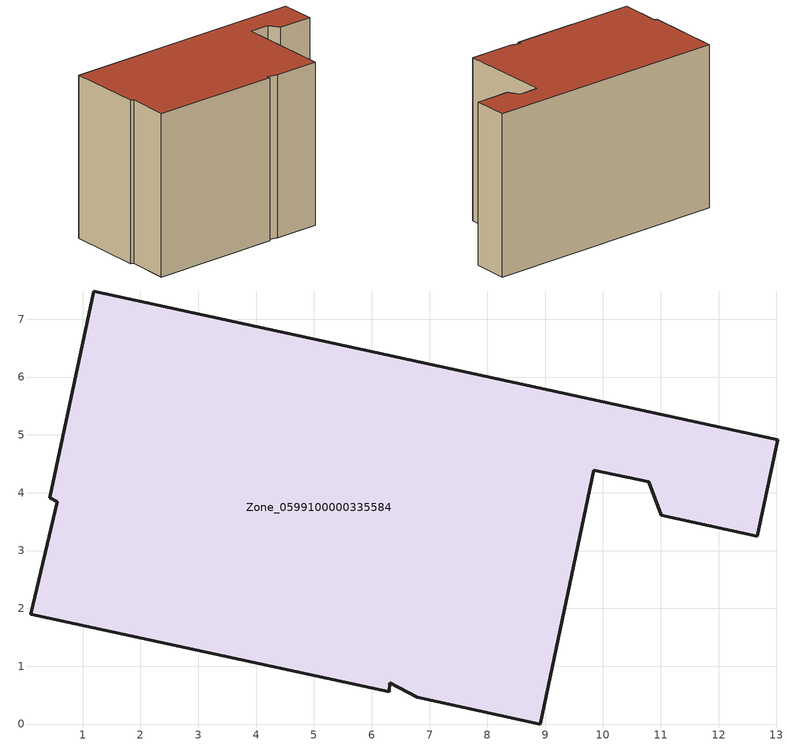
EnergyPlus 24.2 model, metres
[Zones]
Zone_0599100000335584
 floor ground (C_G): 1.2,7.49 13.02,4.92 12.67,3.25 11.01,3.61 10.79,4.19 9.84,4.39 8.91,0 6.79,0.46 6.31,0.72 6.3,0.56 0.11,1.9 0.56,3.84 0.43,3.91 z0
 wall outside (C_F): 13.02,4.92 1.2,7.49 0.43,3.91 0.56,3.84 0.11,1.9 6.3,0.56 6.31,0.72 6.79,0.46 8.91,0 9.84,4.39 10.79,4.19 11.01,3.61 12.67,3.25 13.02,4.92 z0:8.05
 roof outside (C_R): 0.56,3.84 0.11,1.9 6.3,0.56 6.31,0.72 6.79,0.46 8.91,0 9.84,4.39 10.79,4.19 11.01,3.61 12.67,3.25 13.02,4.92 1.2,7.49 0.43,3.91 z8.05
[BUILDING]
Pand.0599100000335584: North Axis=0; Terrain=City; Loads Convergence Tolerance Value=0.04; Temperature Convergence Tolerance Value=0.4; Solar Distribution=FullExterior; Maximum Number of Warmup Days=25; Minimum Number of Warmup Days=1
[Site:Location]
Rotterdam.The.Hague.AP_ZH_NLD Design_Conditions: Latitude=51.96; Longitude=4.45; Time Zone=1; Elevation=-4.5
[SITE:GROUNDTEMPERATURE:BUILDINGSURFACE]
18, 18, 18, 18, 18, 18, 18, 18, 18, 18, 18, 18
[MATERIAL] Thermal Absorptance=0.9; Solar Absorptance=0.7; Visible Absorptance=0.7
Name | Roughness | Thickness | Conductivity | Density | Specific Heat
G.TC.1975-1991 | MediumSmooth | 0.15 | 0.288461 | 540 | 1210
F.TC.1975-1991 | Rough | 0.3 | 0.230769 | 1920 | 840
R.TC.1975-1991 | MediumRough | 0.2 | 0.153846 | 1500 | 1000
[CONSTRUCTION]
C_G: G.TC.1975-1991
C_F: F.TC.1975-1991
C_R: R.TC.1975-1991
[ZONE]
Zone_0599100000335584: Type=1; Multiplier=1; Ceiling Height=Autocalculate; Volume=Autocalculate; Floor Area=autocalculate; Part of Total Floor Area=Yes
[ZONEINFILTRATION:DESIGNFLOWRATE]
Infil_Zone_0599100000335584: Zone or ZoneList or Space or SpaceList=Zone_0599100000335584; Schedule=AlwaysOn; Design Flow Rate Calculation Method=Flow/Area; Flow Rate per Floor Area=0.003; Constant Term Coefficient=1; Temperature Term Coefficient=0; Velocity Term Coefficient=0; Velocity Squared Term Coefficient=0
[HVACTEMPLATE:ZONE:IDEALLOADSAIRSYSTEM]
Zone_0599100000335584: Maximum Heating Supply Air Temperature=50; Minimum Cooling Supply Air Temperature=13; Maximum Heating Supply Air Humidity Ratio=0.0156; Minimum Cooling Supply Air Humidity Ratio=0.0077; Heating Limit=NoLimit; Cooling Limit=NoLimit; Dehumidification Control Type=ConstantSensibleHeatRatio; Cooling Sensible Heat Ratio=0.7; Dehumidification Setpoint=60; Humidification Control Type=None; Humidification Setpoint=30; Outdoor Air Method=None; Outdoor Air Flow Rate per Person=0.00944; Outdoor Air Flow Rate per Zone Floor Area=0; Outdoor Air Flow Rate per Zone=0; Demand Controlled Ventilation Type=None; Outdoor Air Economizer Type=NoEconomizer; Heat Recovery Type=None; Sensible Heat Recovery Effectiveness=0.7; Latent Heat Recovery Effectiveness=0.65
[ZONECONTROL:THERMOSTAT]
ThermostatControl_Zone_0599100000335584: Zone or ZoneList=Zone_0599100000335584; Control Type Schedule=DualSetpointControlType; Control 1=Thermostat_Zone_0599100000335584; Temperature Difference Between Cutout And Setpoint=0
[THERMOSTATSETPOINT:DUALSETPOINT]
Thermostat_Zone_0599100000335584: Heating Setpoint Temperature Schedule=HeatingSetpoint_Zone_0599100000335584; Cooling Setpoint Temperature Schedule=CoolingSetpoint_Zone_0599100000335584
[SCHEDULE:COMPACT]
HeatingSetpoint_Zone_0599100000335584: Through: 12/31, For: AllDays, Until: 24:00, 21
CoolingSetpoint_Zone_0599100000335584: Through: 12/31, For: AllDays, Until: 24:00, 24
DualSetpointControlType: Through: 12/31, For: AllDays, Until: 24:00, 4
AlwaysOn: Through: 12/31, For: AllDays, Until: 24:00, 1
